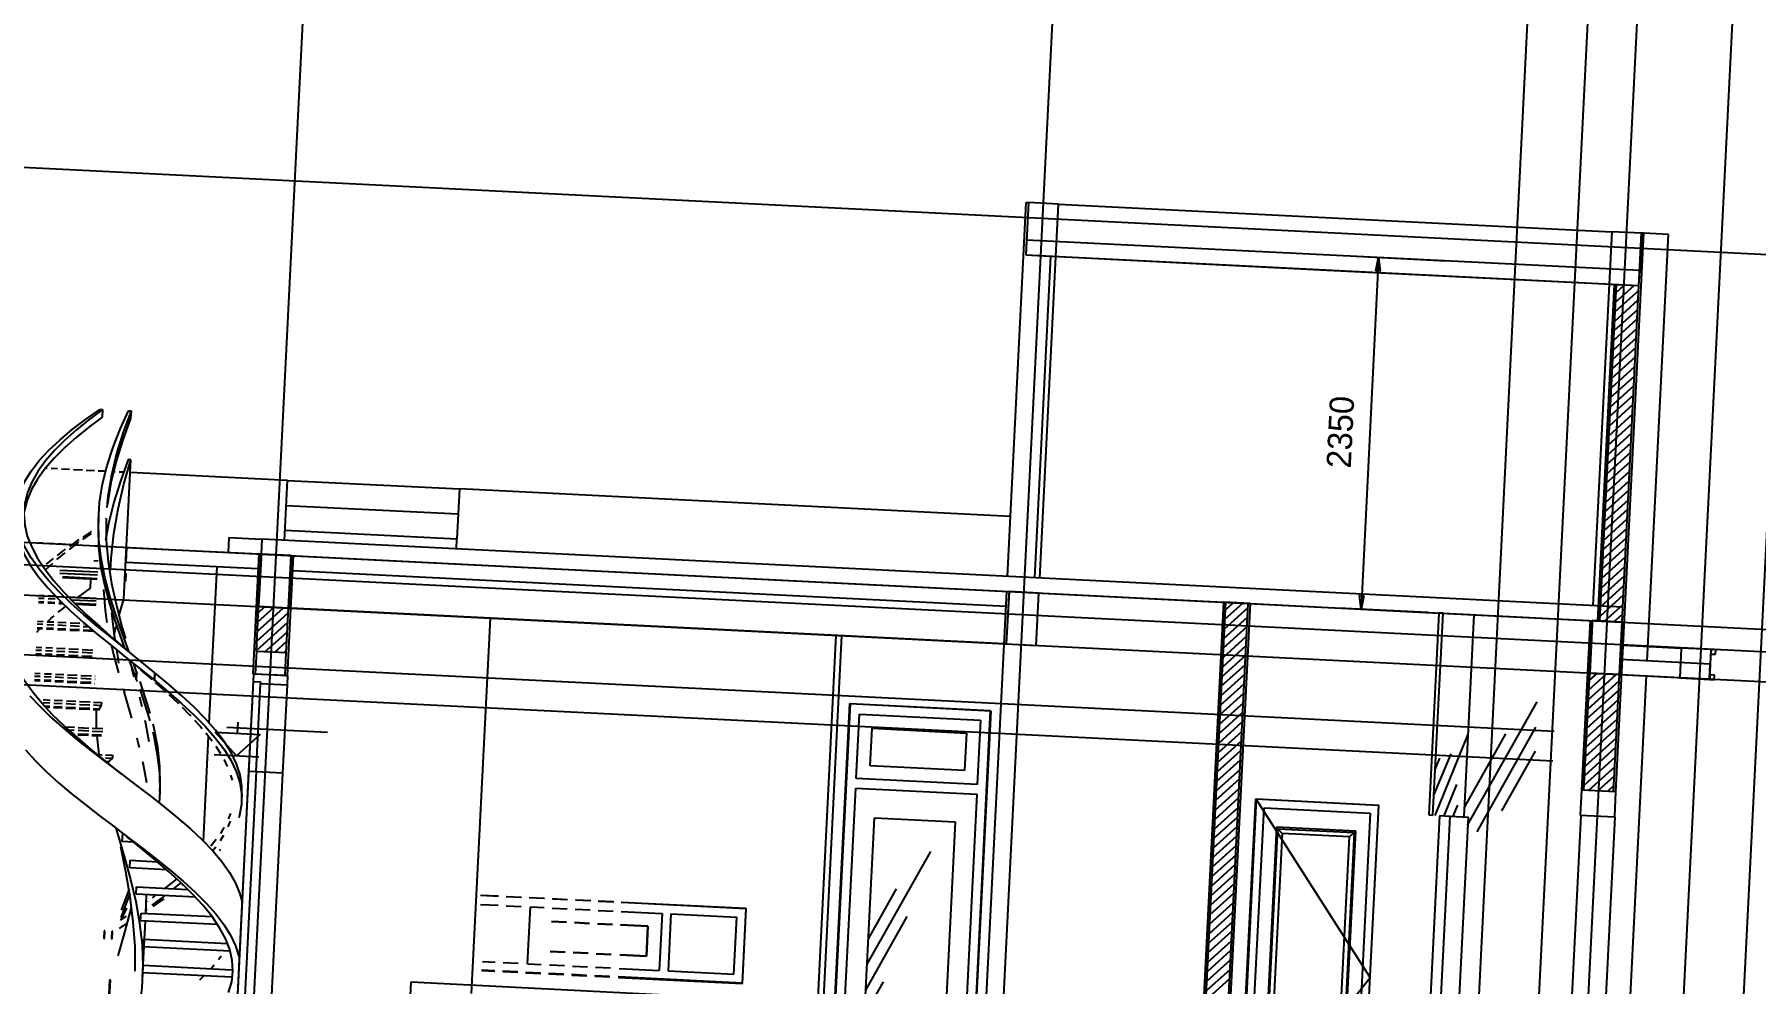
# Model space of a CAD drawing. Extents: x 549999 to 550212, y 1838161 to 1838467.
# Drawn here: x 550119.22 to 550130.71, y 1838238.7 to 1838245.04 of the extents above; entities that cross this region are included whole.
import ezdxf

# ---------------------------------------------------------------- set-up
doc = ezdxf.new("R2010")
doc.units = 0
for name, color, linetype in [('Level 1', 7, 'Continuous'), ('Level 10', 7, 'Continuous'), ('Level 11', 7, 'Continuous'), ('Level 14', 7, 'Continuous'), ('Level 15', 7, 'Continuous'), ('Level 18', 7, 'Continuous'), ('Level 20', 7, 'Continuous'), ('Level 24', 7, 'Continuous'), ('Level 27', 7, 'Continuous'), ('Level 28', 7, 'Continuous'), ('Level 4', 7, 'Continuous'), ('Level 5', 7, 'Continuous'), ('Level 6', 7, 'Continuous'), ('Level 7', 7, 'Continuous'), ('Level 8', 7, 'Continuous'), ('Level 9', 7, 'Continuous')]:
    doc.layers.add(name, color=color, linetype=linetype)

# ---------------------------------------------------------------- blocks, each defined once
blk = doc.blocks.new('FURN47')
at = {"layer": 'Level 1'}
for p, q in [((411.1, 80), (585.4, 80)), ((411.1, 0), (411.1, 80)), ((635.9, 80), (641.4, 80)), ((691.9, 80), (697.4, 80)), ((747.9, 80), (762.2, 80))]:
    blk.add_line(p, q, dxfattribs=at)
blk = doc.blocks.new('CUA_S4')
at = {"layer": 'Level 7'}
for p, q in [((295.6, 280), (295.6, 275)), ((297.1, 280), (295.6, 280)), ((318.6, 280), (317.1, 280)), ((318.6, 274), (318.6, 280)), ((295.6, 275), (295.6, 112.5)), ((295.6, 275), (295.6, 236.4)), ((295.6, 275), (300.6, 275)), ((295.6, 275), (295.6, 215)), ((300.6, 275), (300.6, 274)), ((300.6, 274), (318.6, 274)), ((300.6, 215), (300.6, 274)), ((318.6, 215), (318.6, 274)), ((295.6, 215), (295.6, 25)), ((300.6, 215), (295.6, 215)), ((300.6, 215), (300.6, 26)), ((318.6, 215), (300.6, 215)), ((318.6, 26), (318.6, 215)), ((295.6, 112.5), (295.6, 25)), ((295.6, 45.8), (295.6, 25)), ((300.6, 25), (295.6, 25)), ((295.6, 25), (295.6, 20)), ((318.6, 26), (300.6, 26)), ((300.6, 26), (300.6, 25)), ((318.6, 20), (318.6, 26)), ((295.6, 20), (318.6, 20))]:
    blk.add_line(p, q, dxfattribs=at)
blk = doc.blocks.new('CUA_W2')
at = {"layer": 'Level 5'}
for p, q in [((1091.4, 225), (1091.4, 0)), ((1098.6, 225), (1091.4, 225)), ((1098.6, 0), (1098.6, 225)), ((1110.7, 225), (1098.6, 225)), ((1110.7, 0), (1110.7, 225)), ((1091.4, 0), (1098.6, 0)), ((1098.6, 0), (1110.7, 0))]:
    blk.add_line(p, q, dxfattribs=at)
blk = doc.blocks.new('TOP_R8')
at = {"layer": 'Level 10'}
for p, q in [((203.4, 451.4), (205.2, 451.4)), ((205.2, 451.4), (205.2, 446.4)), ((187, 381.2), (187, 376.1)), ((214, 279.8), (215.9, 274.2)), ((217.6, 277.6), (215.4, 282.8)), ((217.6, 272.6), (217.6, 277.6)), ((218.2, 276.4), (217.6, 277.6)), ((217.6, 277.6), (217.6, 272.6)), ((217.3, 272.6), (217.6, 272.6)), ((217.6, 272.6), (217.3, 272.6)), ((217.6, 272.6), (218.2, 271.3)), ((237.2, 194.8), (237.2, 199.8)), ((219.9, 132.4), (215.2, 118.3)), ((218.8, 119.7), (215.1, 111.2)), ((221.3, 125.9), (221.2, 125.7)), ((209.8, 103.8), (209.8, 98.7)), ((210.2, 103.8), (209.8, 103.8)), ((210.2, 98.7), (210.2, 103.8)), ((209.8, 98.7), (210, 98.7)), ((210.1, 98.7), (210.2, 98.7))]:
    blk.add_line(p, q, dxfattribs=at)
for points in [[(212, 290.6), (206.9, 302.5), (201.8, 314.9), (197.2, 327.3), (193.2, 339.7), (190.1, 352.1), (188, 364.5), (187.1, 377), (187.3, 389.4), (188.6, 401.8), (191, 414.2), (194.4, 426.6), (198.6, 439), (203.4, 451.4)], [(205.2, 451.4), (200.7, 437), (197, 422.5), (194.2, 408), (192.5, 393.5), (192.2, 386.2)], [(205.2, 446.4), (200.7, 431.9), (197, 417.4), (194.2, 402.9), (192.5, 388.4)], [(187, 379.5), (187.1, 371.9), (188, 359.5), (190.1, 347), (193.2, 334.6), (197.2, 322.2), (201.8, 309.8), (206.9, 297.4), (208.8, 293)], [(192.1, 379), (192.9, 364.5), (194.9, 350.1), (198, 335.6), (202, 321.1), (206.6, 306.6), (209, 299.4)], [(212.1, 285.3), (212.3, 285), (217.6, 272.6)], [(228.1, 250.4), (227.3, 252.8), (222.7, 265.2), (220.3, 271.3)], [(220.3, 266.2), (222.7, 260.1), (227.3, 247.7), (228.1, 245.3)], [(220.3, 261.1), (221.2, 258.1), (222.2, 254.7)], [(224.8, 245.6), (225.3, 243.6), (228.1, 231.6)], [(237.2, 198.6), (237.1, 203.1), (236.2, 215.6), (234.2, 228), (231.2, 240.4), (230.4, 243.2)], [(230.4, 238.1), (231.2, 235.3), (234.2, 222.9), (236.2, 210.5), (237.1, 198.1), (237.1, 191)], [(220.6, 129.5), (220, 127.7), (215.2, 113.2)]]:
    blk.add_lwpolyline(points, dxfattribs=at)
blk = doc.blocks.new('TOP_R9')
at = {"layer": 'Level 10'}
for p, q in [((184.4, 451.4), (186.2, 451.4)), ((186.2, 451.4), (186.2, 446.4)), ((132.1, 381.2), (132.1, 376.1)), ((220.2, 279.1), (228.1, 273)), ((229.8, 272.6), (229.8, 277.6)), ((229.8, 277.6), (229.8, 272.6)), ((229.3, 272.6), (229.8, 272.6)), ((229.8, 272.6), (229.3, 272.6)), ((230.4, 271.2), (237.3, 265.6)), ((283.7, 211.9), (284.9, 208.6)), ((292.1, 194.8), (292.1, 199.8)), ((276.2, 168.4), (272.9, 163.8)), ((276.2, 163.3), (274.4, 160.8)), ((279.5, 161.9), (278.9, 161.1)), ((237.3, 129), (235.5, 127.5)), ((243.3, 127.2), (236.2, 121.8)), ((252.1, 134.4), (251.8, 134)), ((255.6, 137.3), (254.8, 136.6)), ((221.6, 116.5), (221.2, 116.2)), ((232.3, 125), (232, 124.7)), ((232.3, 119.9), (232, 119.6)), ((232.4, 118.9), (232, 118.6)), ((204.7, 103.8), (204.7, 98.7)), ((205.1, 103.8), (204.7, 103.8)), ((205.1, 98.7), (205.1, 103.8)), ((218.8, 109.3), (214.5, 106)), ((218.8, 114.3), (215.4, 111.7)), ((218.8, 108.9), (216, 107)), ((204.7, 98.7), (205, 98.7)), ((205, 98.7), (205.1, 98.7))]:
    blk.add_line(p, q, dxfattribs=at)
for points in [[(229.8, 277.6), (219.9, 284.9), (209.8, 292.1), (199.9, 299.4), (190.1, 306.6), (180.6, 313.8), (171.6, 321.1), (163.3, 328.3), (155.8, 335.6), (149.1, 342.8), (143.4, 350.1), (138.8, 357.3), (135.4, 364.5), (133.1, 371.8), (132.1, 379), (132.4, 386.3), (133.9, 393.5), (136.6, 400.7), (140.6, 408), (145.6, 415.2), (151.7, 422.5), (158.8, 429.7), (166.6, 437), (175.2, 444.2), (184.4, 451.4)], [(186.2, 451.4), (177.6, 444.2), (169.5, 437), (162.1, 429.7), (155.5, 422.5), (149.8, 415.2), (145.1, 408), (141.4, 400.7), (138.9, 393.5), (137.5, 386.3), (137.2, 379), (138.1, 371.8), (140.2, 364.5), (143.5, 357.3), (147.8, 350.1), (153.1, 342.8), (159.3, 335.6), (166.4, 328.3), (174.2, 321.1), (182.6, 313.8), (191.5, 306.6), (200.6, 299.4), (210, 292.1)], [(186.2, 446.4), (177.6, 439.1), (169.5, 431.9), (162.1, 424.6), (155.5, 417.4), (149.8, 410.1), (145.1, 402.9), (141.4, 395.7), (138.9, 388.4), (137.5, 381.2)], [(132.1, 377), (132.1, 373.9), (133.1, 366.7), (135.4, 359.5), (138.8, 352.2), (143.4, 345), (149.1, 337.7), (155.8, 330.5), (163.3, 323.2), (171.6, 316), (180.6, 308.8), (190.1, 301.5), (199.9, 294.3), (209.8, 287), (219.9, 279.8), (229.8, 272.6)], [(292, 198), (291.7, 205.2), (290.2, 212.5), (287.4, 219.7), (283.4, 226.9), (278.3, 234.2), (272.2, 241.4), (265.1, 248.7), (257.2, 255.9), (248.6, 263.1), (239.4, 270.4), (229.8, 277.6)], [(229.8, 272.6), (239.4, 265.3), (248.6, 258.1), (257.2, 250.8), (265.1, 243.6), (272.2, 236.3), (278.3, 229.1), (283.4, 221.9), (287.4, 214.6), (290.2, 207.4), (291.7, 200.1), (292, 192.9), (291.1, 185.6), (290.6, 183.6)], [(239.8, 263.5), (246.3, 258.1), (246.6, 257.8)], [(249.2, 255.5), (254.3, 250.8), (255.2, 250)], [(257.9, 247.4), (261.8, 243.6), (263.2, 242.1)], [(265.9, 239.2), (268.4, 236.3), (270.2, 234.2)], [(272.9, 230.8), (274.1, 229.1), (276.3, 226)], [(278.8, 222.1), (278.9, 221.9), (281.2, 217.6)], [(284.9, 186.2), (284, 183.5), (283.7, 182.5)], [(281.1, 176.8), (280.8, 176.2), (278.9, 172.7)], [(284.9, 181.2), (284, 178.4), (283.7, 177.4)], [(281.1, 171.7), (280.8, 171.2), (278.9, 167.7)], [(251.3, 141), (250.3, 140), (243.4, 134)], [(254.3, 138.6), (250.3, 135), (249.2, 134)], [(243.4, 129), (241.9, 127.7), (235.5, 122.5)]]:
    blk.add_lwpolyline(points, dxfattribs=at)
blk = doc.blocks.new('D820X3')
at = {"layer": 'Level 5'}
for p, q in [((1050.6, 115), (968.6, 230)), ((1050.6, 230), (968.6, 230)), ((968.6, 230), (968.6, 0)), ((1050.6, 0), (1050.6, 230)), ((974.1, 0), (974.1, 224.5)), ((974.1, 224.5), (1045.1, 224.5)), ((1045.1, 224.5), (1045.1, 0)), ((1036.1, 212), (983.1, 212)), ((983.1, 212), (983.1, 80)), ((984.1, 81), (984.1, 211)), ((984.1, 211), (1035.1, 211)), ((987.1, 208), (984.1, 211)), ((987.1, 208), (987.1, 84)), ((1032.1, 208), (987.1, 208)), ((1032.1, 208), (1035.1, 211)), ((1032.1, 84), (1032.1, 208)), ((1035.1, 211), (1035.1, 81)), ((1036.1, 80), (1036.1, 212)), ((968.6, 0), (1050.6, 115)), ((987.1, 84), (984.1, 81)), ((1035.1, 81), (984.1, 81)), ((987.1, 84), (1032.1, 84)), ((1035.1, 81), (1032.1, 84)), ((983.1, 80), (1036.1, 80)), ((1036.1, 70), (983.1, 70)), ((983.1, 70), (983.1, 14)), ((984.1, 15), (984.1, 69)), ((984.1, 69), (1035.1, 69)), ((987.1, 66), (984.1, 69)), ((1032.1, 66), (1035.1, 69)), ((1035.1, 69), (1035.1, 15)), ((1036.1, 14), (1036.1, 70)), ((987.1, 66), (987.1, 18)), ((1032.1, 66), (987.1, 66)), ((1032.1, 18), (1032.1, 66)), ((983.1, 14), (1036.1, 14)), ((987.1, 18), (984.1, 15)), ((1035.1, 15), (984.1, 15)), ((987.1, 18), (1032.1, 18)), ((1035.1, 15), (1032.1, 18)), ((968.6, 0), (974.1, 0)), ((1050.6, 0), (1045.1, 0))]:
    blk.add_line(p, q, dxfattribs=at)
blk = doc.blocks.new('FLOO31')
at = {"layer": 'Level 15'}
for p, q in [((1267.1, 345), (1247.1, 345)), ((1247.1, 345), (1247.1, 325)), ((1267.1, 325), (1267.1, 345)), ((1247.1, 325), (1267.1, 325))]:
    blk.add_line(p, q, dxfattribs=at)
at = {"layer": 'Level 8'}
for p, q in [((1208.6, 345), (1247.1, 345)), ((1267.1, 345), (1247.1, 345)), ((1247.1, 345), (1247.1, 325)), ((1267.1, 325), (1267.1, 345)), ((1247.1, 325), (1267.1, 325))]:
    blk.add_line(p, q, dxfattribs=at)
blk = doc.blocks.new('CUA_S5')
at = {"layer": 'Level 7'}
for p, q in [((1185.6, 230), (1185.6, 80)), ((1208.6, 80), (1208.6, 230)), ((1185.6, 80), (1208.6, 80))]:
    blk.add_line(p, q, dxfattribs=at)
blk = doc.blocks.new('FLOO32')
at = {"layer": 'Level 15'}
for p, q in [((1270.1, 345), (1267.1, 345)), ((1267.1, 345), (1267.1, 342)), ((1270.1, 342), (1270.1, 345)), ((1267.1, 342), (1270.1, 342)), ((1270.1, 328), (1267.1, 328)), ((1267.1, 328), (1267.1, 325)), ((1267.1, 325), (1270.1, 325)), ((1270.1, 325), (1270.1, 328))]:
    blk.add_line(p, q, dxfattribs=at)
at = {"layer": 'Level 8'}
for p, q in [((1270.1, 345), (1267.1, 345)), ((1267.1, 345), (1267.1, 342)), ((1270.1, 342), (1270.1, 345)), ((1267.1, 342), (1270.1, 342)), ((1270.1, 328), (1267.1, 328)), ((1267.1, 328), (1267.1, 325)), ((1267.1, 325), (1270.1, 325)), ((1270.1, 325), (1270.1, 328))]:
    blk.add_line(p, q, dxfattribs=at)
blk = doc.blocks.new('CUA_16')
at = {"layer": 'Level 5'}
for p, q in [((788.6, 280), (694.6, 280)), ((694.6, 280), (694.6, 0)), ((788.6, 280), (788.6, 0)), ((701.1, 230.5), (701.1, 273.5)), ((701.1, 273.5), (782.1, 273.5)), ((710.1, 239.5), (710.1, 264.5)), ((710.1, 264.5), (773.1, 264.5)), ((773.1, 264.5), (773.1, 239.5)), ((782.1, 273.5), (782.1, 230.5)), ((782.1, 230.5), (701.1, 230.5)), ((773.1, 239.5), (710.1, 239.5)), ((701.1, 224), (782.1, 224)), ((701.1, 0), (701.1, 224)), ((782.1, 224), (782.1, 0)), ((714.6, 20), (714.6, 205)), ((714.6, 205), (768.6, 205)), ((768.6, 205), (768.6, 20)), ((714.6, 107), (753.3, 184.3)), ((714.6, 124.1), (731.6, 158.2)), ((714.6, 89.8), (739.8, 140.1)), ((714.6, 72.7), (726.2, 95.9)), ((768.6, 20), (714.6, 20))]:
    blk.add_line(p, q, dxfattribs=at)
blk = doc.blocks.new('CUA_L2')
at = {"layer": 'Level 7'}
for p, q in [((466.5, 140), (454.8, 140)), ((481.9, 140), (471.9, 140)), ((497.3, 140), (487.3, 140)), ((512.7, 140), (502.7, 140)), ((528.1, 140), (518.1, 140)), ((543.5, 140), (533.5, 140)), ((632.1, 140), (548.9, 140)), ((632.1, 90), (632.1, 140)), ((454.8, 134), (466.5, 134)), ((471.9, 134), (481.9, 134)), ((488.1, 134), (497.3, 134)), ((488.1, 96), (488.1, 134)), ((502.7, 134), (512.7, 134)), ((518.1, 134), (528.1, 134)), ((533.5, 134), (543.5, 134)), ((548.9, 134), (576.1, 134)), ((576.1, 134), (576.1, 96)), ((582.1, 134), (582.1, 96)), ((582.1, 134), (626.1, 134)), ((626.1, 96), (626.1, 134)), ((512.7, 125), (502.7, 125)), ((502.7, 125), (512.7, 125)), ((528.1, 125), (518.1, 125)), ((518.1, 125), (528.1, 125)), ((543.5, 125), (533.5, 125)), ((533.5, 125), (543.5, 125)), ((567.1, 125), (548.9, 125)), ((548.9, 125), (567.1, 125)), ((567.1, 105), (567.1, 125)), ((567.1, 125), (567.1, 105)), ((502.7, 105), (512.7, 105)), ((512.7, 105), (502.7, 105)), ((518.1, 105), (528.1, 105)), ((528.1, 105), (518.1, 105)), ((533.5, 105), (543.5, 105)), ((543.5, 105), (533.5, 105)), ((549.3, 105), (567.1, 105)), ((567.1, 105), (549.3, 105)), ((457.9, 96), (466.5, 96)), ((471.9, 96), (481.9, 96)), ((488.1, 96), (497.3, 96)), ((502.7, 96), (512.7, 96)), ((518.1, 96), (528.1, 96)), ((533.5, 96), (543.5, 96)), ((549.3, 96), (576.1, 96)), ((582.1, 96), (626.1, 96)), ((457.9, 90), (466.5, 90)), ((471.9, 90), (481.9, 90)), ((487.3, 90), (497.3, 90)), ((502.7, 90), (512.7, 90)), ((518.1, 90), (528.1, 90)), ((533.5, 90), (543.5, 90)), ((549.3, 90), (632.1, 90))]:
    blk.add_line(p, q, dxfattribs=at)
blk = doc.blocks.new('SPOT_3')
at = {"layer": 'Level 24'}
for p, q in [((-88.2, 0), (-103.2, 15)), ((-103.2, 15), (-73.2, 15)), ((-88.2, 0), (-103.2, 15)), ((-103.2, 15), (-73.2, 15)), ((-95.7, 18.8), (-28.2, 18.8)), ((-88.2, 15), (-88.2, 22.5)), ((-73.2, 15), (-88.2, 0)), ((-73.2, 15), (-88.2, 0)), ((-103.2, 0), (-73.2, 0))]:
    blk.add_line(p, q, dxfattribs=at)

msp = doc.modelspace()

# ---------------------------------------------------------------- linework, layer by layer
at = {"layer": 'Level 11'}
for p, q in [((550120.702, 1838240.92), (550120.694, 1838240.771)), ((550120.901, 1838240.91), (550120.702, 1838240.92)), ((550120.894, 1838240.761), (550120.901, 1838240.91)), ((550120.694, 1838240.771), (550120.866, 1838240.762)), ((550120.866, 1838240.762), (550120.894, 1838240.761)), ((550129.552, 1838239.994), (550129.543, 1838239.828)), ((550129.781, 1838239.983), (550129.552, 1838239.994)), ((550129.773, 1838239.817), (550129.781, 1838239.983)), ((550129.543, 1838239.828), (550129.773, 1838239.817))]:
    msp.add_line(p, q, dxfattribs=at)
at = {"layer": 'Level 14'}
for p, q in [((550129.779, 1838243.253), (550129.903, 1838243.364)), ((550129.783, 1838243.316), (550129.839, 1838243.368)), ((550129.773, 1838243.126), (550129.93, 1838243.268)), ((550129.776, 1838243.189), (550129.934, 1838243.331)), ((550129.767, 1838242.998), (550129.924, 1838243.141)), ((550129.77, 1838243.062), (550129.927, 1838243.204)), ((550129.76, 1838242.871), (550129.918, 1838243.014)), ((550129.764, 1838242.935), (550129.921, 1838243.077)), ((550129.757, 1838242.808), (550129.915, 1838242.95)), ((550129.751, 1838242.681), (550129.908, 1838242.823)), ((550129.754, 1838242.744), (550129.911, 1838242.887)), ((550129.745, 1838242.554), (550129.902, 1838242.696)), ((550129.748, 1838242.617), (550129.905, 1838242.759)), ((550129.738, 1838242.426), (550129.895, 1838242.569)), ((550129.741, 1838242.49), (550129.899, 1838242.632)), ((550129.732, 1838242.299), (550129.889, 1838242.442)), ((550129.735, 1838242.363), (550129.892, 1838242.505)), ((550129.729, 1838242.236), (550129.886, 1838242.378)), ((550129.722, 1838242.109), (550129.88, 1838242.251)), ((550129.725, 1838242.172), (550129.883, 1838242.314)), ((550129.716, 1838241.981), (550129.873, 1838242.124)), ((550129.719, 1838242.045), (550129.876, 1838242.187)), ((550129.71, 1838241.854), (550129.867, 1838241.997)), ((550129.713, 1838241.918), (550129.87, 1838242.06)), ((550129.703, 1838241.727), (550129.861, 1838241.87)), ((550129.706, 1838241.791), (550129.864, 1838241.933)), ((550129.7, 1838241.664), (550129.857, 1838241.806)), ((550129.694, 1838241.537), (550129.851, 1838241.679)), ((550129.697, 1838241.6), (550129.854, 1838241.742)), ((550129.687, 1838241.409), (550129.845, 1838241.552)), ((550129.691, 1838241.473), (550129.848, 1838241.615)), ((550129.681, 1838241.282), (550129.838, 1838241.425)), ((550129.684, 1838241.346), (550129.841, 1838241.488)), ((550129.675, 1838241.155), (550129.832, 1838241.298)), ((550129.678, 1838241.219), (550129.835, 1838241.361)), ((550120.705, 1838240.99), (550120.915, 1838241.179)), ((550120.708, 1838241.053), (550120.884, 1838241.212)), ((550120.712, 1838241.117), (550120.82, 1838241.215)), ((550120.715, 1838241.18), (550120.757, 1838241.218)), ((550127.167, 1838241.071), (550127.325, 1838241.214)), ((550127.17, 1838241.135), (550127.289, 1838241.242)), ((550127.174, 1838241.198), (550127.226, 1838241.246)), ((550129.705, 1838241.122), (550129.829, 1838241.234)), ((550120.702, 1838240.926), (550120.912, 1838241.116)), ((550127.161, 1838240.944), (550127.318, 1838241.087)), ((550127.164, 1838241.008), (550127.321, 1838241.15)), ((550129.768, 1838241.118), (550129.826, 1838241.17)), ((550120.759, 1838240.917), (550120.909, 1838241.052)), ((550120.823, 1838240.914), (550120.905, 1838240.989)), ((550127.155, 1838240.817), (550127.312, 1838240.959)), ((550127.158, 1838240.881), (550127.315, 1838241.023)), ((550120.886, 1838240.911), (550120.902, 1838240.925)), ((550127.148, 1838240.69), (550127.306, 1838240.832)), ((550127.151, 1838240.754), (550127.309, 1838240.896)), ((550127.145, 1838240.626), (550127.302, 1838240.769)), ((550129.594, 1838240.536), (550129.803, 1838240.725)), ((550129.597, 1838240.599), (550129.782, 1838240.767)), ((550129.6, 1838240.663), (550129.719, 1838240.77)), ((550129.603, 1838240.726), (550129.655, 1838240.774)), ((550127.139, 1838240.499), (550127.296, 1838240.642)), ((550127.142, 1838240.563), (550127.299, 1838240.705)), ((550129.587, 1838240.409), (550129.797, 1838240.598)), ((550129.59, 1838240.472), (550129.8, 1838240.662)), ((550127.132, 1838240.372), (550127.29, 1838240.514)), ((550127.136, 1838240.436), (550127.293, 1838240.578)), ((550128.79, 1838239.76), (550129.255, 1838240.585)), ((550129.584, 1838240.345), (550129.794, 1838240.535)), ((550127.126, 1838240.245), (550127.283, 1838240.387)), ((550127.129, 1838240.309), (550127.286, 1838240.451)), ((550128.573, 1838239.826), (550128.795, 1838240.368)), ((550128.771, 1838239.883), (550129.046, 1838240.37)), ((550128.854, 1838239.717), (550129.247, 1838240.414)), ((550129.578, 1838240.218), (550129.787, 1838240.408)), ((550129.581, 1838240.281), (550129.791, 1838240.471)), ((550127.12, 1838240.118), (550127.277, 1838240.26)), ((550127.123, 1838240.181), (550127.28, 1838240.324)), ((550129.02, 1838239.856), (550129.245, 1838240.254)), ((550129.571, 1838240.091), (550129.781, 1838240.281)), ((550129.575, 1838240.154), (550129.784, 1838240.344)), ((550127.116, 1838240.054), (550127.274, 1838240.197)), ((550128.566, 1838239.961), (550128.68, 1838240.237)), ((550128.575, 1838240.132), (550128.606, 1838240.208)), ((550129.568, 1838240.027), (550129.778, 1838240.217)), ((550129.597, 1838239.992), (550129.775, 1838240.153)), ((550127.11, 1838239.927), (550127.267, 1838240.07)), ((550127.113, 1838239.991), (550127.271, 1838240.133)), ((550128.633, 1838239.823), (550128.719, 1838240.031)), ((550129.66, 1838239.989), (550129.772, 1838240.09)), ((550129.724, 1838239.986), (550129.768, 1838240.026)), ((550127.104, 1838239.8), (550127.261, 1838239.942)), ((550127.107, 1838239.864), (550127.264, 1838240.006)), ((550127.097, 1838239.673), (550127.255, 1838239.815)), ((550127.101, 1838239.737), (550127.258, 1838239.879)), ((550128.694, 1838239.82), (550128.725, 1838239.895)), ((550127.091, 1838239.546), (550127.248, 1838239.688)), ((550127.094, 1838239.609), (550127.252, 1838239.752)), ((550127.088, 1838239.482), (550127.245, 1838239.625)), ((550127.082, 1838239.355), (550127.239, 1838239.498)), ((550127.085, 1838239.419), (550127.242, 1838239.561)), ((550127.075, 1838239.228), (550127.232, 1838239.37)), ((550127.078, 1838239.292), (550127.236, 1838239.434)), ((550127.069, 1838239.101), (550127.226, 1838239.243)), ((550127.072, 1838239.164), (550127.229, 1838239.307)), ((550127.062, 1838238.974), (550127.22, 1838239.116)), ((550127.066, 1838239.037), (550127.223, 1838239.18)), ((550127.056, 1838238.847), (550127.213, 1838238.989)), ((550127.059, 1838238.91), (550127.217, 1838239.053)), ((550127.053, 1838238.783), (550127.21, 1838238.925)), ((550127.047, 1838238.656), (550127.204, 1838238.798)), ((550127.05, 1838238.72), (550127.207, 1838238.862)), ((550127.043, 1838238.592), (550127.201, 1838238.735))]:
    msp.add_line(p, q, dxfattribs=at)
at = {"layer": 'Level 15'}
for p, q in [((550125.845, 1838243.667), (550125.84, 1838243.568)), ((550129.94, 1838243.463), (550125.845, 1838243.667)), ((550125.84, 1838243.568), (550127.809, 1838243.469)), ((550127.809, 1838243.469), (550129.935, 1838243.363)), ((550129.935, 1838243.363), (550129.94, 1838243.463)), ((550120.739, 1838241.67), (550120.734, 1838241.57)), ((550129.828, 1838241.216), (550120.739, 1838241.67)), ((550120.734, 1838241.57), (550129.733, 1838241.12)), ((550129.823, 1838241.116), (550129.828, 1838241.216)), ((550129.733, 1838241.12), (550129.823, 1838241.116)), ((550129.81, 1838240.866), (550129.805, 1838240.766)), ((550130.41, 1838240.836), (550129.81, 1838240.866)), ((550130.405, 1838240.736), (550130.41, 1838240.836)), ((550129.805, 1838240.766), (550130.395, 1838240.737)), ((550130.395, 1838240.737), (550130.405, 1838240.736))]:
    msp.add_line(p, q, dxfattribs=at)
at = {"layer": 'Level 18'}
for p, q in [((550120.499, 1838234.859), (550121.146, 1838247.796)), ((550125.493, 1838234.609), (550126.139, 1838247.546)), ((550129.388, 1838234.414), (550130.034, 1838247.351)), ((550108.624, 1838244.679), (550137.471, 1838243.236)), ((550108.499, 1838242.182), (550137.346, 1838240.74))]:
    msp.add_line(p, q, dxfattribs=at)
at = {"layer": 'Level 20'}
for p, q in [((550126.902, 1838199.321), (550132.997, 1838321.239)), ((550127.302, 1838199.301), (550133.397, 1838321.219)), ((550126.347, 1838160.857), (550132.442, 1838282.775)), ((550126.746, 1838160.837), (550132.841, 1838282.755)), ((550070.607, 1838243.926), (550131.641, 1838240.875)), ((550070.597, 1838243.726), (550131.631, 1838240.675)), ((550128.646, 1838243.527), (550128.046, 1838243.557)), ((550128.196, 1838243.55), (550128.079, 1838241.203)), ((550129.369, 1838240.386), (550068.335, 1838243.438)), ((550129.359, 1838240.187), (550068.325, 1838243.238)), ((550128.528, 1838241.18), (550127.929, 1838241.21))]:
    msp.add_line(p, q, dxfattribs=at)
for points in [[(550128.177, 1838243.461), (550128.196, 1838243.55), (550128.207, 1838243.46)], [(550128.098, 1838241.291), (550128.079, 1838241.203), (550128.068, 1838241.293)]]:
    msp.add_lwpolyline(points, close=True, dxfattribs=at)
at = {"layer": 'Level 27'}
for p, q in [((550125.858, 1838243.917), (550125.84, 1838243.568)), ((550125.858, 1838243.917), (550125.84, 1838243.568)), ((550126.058, 1838243.907), (550125.858, 1838243.917)), ((550126.058, 1838243.907), (550125.858, 1838243.917)), ((550126.04, 1838243.558), (550126.058, 1838243.907)), ((550126.04, 1838243.558), (550126.058, 1838243.907)), ((550126.058, 1838243.907), (550129.753, 1838243.722)), ((550129.753, 1838243.722), (550129.735, 1838243.373)), ((550129.753, 1838243.722), (550129.735, 1838243.373)), ((550129.953, 1838243.712), (550129.753, 1838243.722)), ((550129.953, 1838243.712), (550129.753, 1838243.722)), ((550129.935, 1838243.363), (550129.953, 1838243.712)), ((550129.935, 1838243.363), (550129.953, 1838243.712)), ((550125.84, 1838243.568), (550126.04, 1838243.558)), ((550125.84, 1838243.568), (550126.04, 1838243.558)), ((550129.735, 1838243.373), (550129.77, 1838243.371)), ((550129.735, 1838243.373), (550129.77, 1838243.371)), ((550129.77, 1838243.371), (550129.935, 1838243.363)), ((550129.77, 1838243.371), (550129.785, 1838243.37)), ((550129.785, 1838243.37), (550129.935, 1838243.363)), ((550120.734, 1838241.57), (550120.717, 1838241.22)), ((550120.733, 1838241.545), (550120.717, 1838241.22)), ((550120.734, 1838241.57), (550120.733, 1838241.545)), ((550120.934, 1838241.56), (550120.734, 1838241.57)), ((550120.934, 1838241.56), (550120.734, 1838241.57)), ((550120.916, 1838241.21), (550120.934, 1838241.56)), ((550120.916, 1838241.21), (550120.934, 1838241.56)), ((550125.728, 1838241.32), (550125.71, 1838240.971)), ((550125.727, 1838241.296), (550125.71, 1838240.971)), ((550125.728, 1838241.32), (550125.727, 1838241.296)), ((550125.928, 1838241.31), (550125.728, 1838241.32)), ((550125.928, 1838241.31), (550125.728, 1838241.32)), ((550125.91, 1838240.961), (550125.928, 1838241.31)), ((550125.91, 1838240.961), (550125.928, 1838241.31)), ((550120.717, 1838241.22), (550120.916, 1838241.21)), ((550120.717, 1838241.22), (550120.916, 1838241.21)), ((550125.695, 1838240.972), (550120.931, 1838241.21)), ((550129.623, 1838241.126), (550129.606, 1838240.776)), ((550129.622, 1838241.101), (550129.606, 1838240.776)), ((550129.623, 1838241.126), (550129.622, 1838241.101)), ((550129.823, 1838241.116), (550129.623, 1838241.126)), ((550129.823, 1838241.116), (550129.623, 1838241.126)), ((550129.805, 1838240.766), (550129.823, 1838241.116)), ((550129.805, 1838240.766), (550129.823, 1838241.116)), ((550125.71, 1838240.971), (550125.91, 1838240.961)), ((550125.71, 1838240.971), (550125.91, 1838240.961)), ((550129.606, 1838240.776), (550129.805, 1838240.766)), ((550129.606, 1838240.776), (550129.805, 1838240.766))]:
    msp.add_line(p, q, dxfattribs=at)
at = {"layer": 'Level 28'}
for p, q in [((550120.702, 1838240.92), (550120.694, 1838240.771)), ((550120.901, 1838240.91), (550120.702, 1838240.92)), ((550120.894, 1838240.761), (550120.901, 1838240.91)), ((550120.694, 1838240.771), (550120.894, 1838240.761)), ((550129.552, 1838239.994), (550129.543, 1838239.828)), ((550129.781, 1838239.983), (550129.552, 1838239.994)), ((550129.773, 1838239.817), (550129.781, 1838239.983)), ((550129.543, 1838239.828), (550129.773, 1838239.817))]:
    msp.add_line(p, q, dxfattribs=at)
at = {"layer": 'Level 4'}
for p, q in [((550125.718, 1838241.421), (550125.843, 1838243.918)), ((550125.843, 1838243.918), (550125.858, 1838243.917)), ((550129.781, 1838239.983), (550129.968, 1838243.712)), ((550129.953, 1838243.712), (550129.94, 1838243.463)), ((550129.968, 1838243.712), (550129.953, 1838243.712)), ((550130.132, 1838243.703), (550129.968, 1838243.712)), ((550129.99, 1838240.857), (550130.132, 1838243.703)), ((550126.005, 1838243.559), (550125.898, 1838241.412)), ((550129.77, 1838243.371), (550129.658, 1838241.124)), ((550129.673, 1838241.123), (550129.785, 1838243.37)), ((550129.828, 1838241.216), (550129.935, 1838243.363)), ((550119.304, 1838242.142), (550119.287, 1838242.143)), ((550119.374, 1838242.139), (550119.331, 1838242.141)), ((550119.454, 1838242.135), (550119.401, 1838242.137)), ((550119.541, 1838242.13), (550119.48, 1838242.133)), ((550119.621, 1838242.126), (550119.566, 1838242.129)), ((550119.691, 1838242.123), (550119.646, 1838242.125)), ((550119.759, 1838242.119), (550119.745, 1838242.12)), ((550119.811, 1838242.117), (550119.785, 1838242.118)), ((550120.909, 1838242.062), (550119.858, 1838242.114)), ((550120.889, 1838241.662), (550120.909, 1838242.062)), ((550122.058, 1838242.005), (550122.041, 1838241.672)), ((550125.738, 1838241.821), (550122.058, 1838242.005)), ((550119.279, 1838241.643), (550119.246, 1838241.644)), ((550119.349, 1838241.639), (550119.306, 1838241.641)), ((550119.429, 1838241.635), (550119.376, 1838241.638)), ((550119.47, 1838241.633), (550119.455, 1838241.634)), ((550120.719, 1838241.571), (550120.679, 1838240.772)), ((550120.717, 1838241.22), (550120.734, 1838241.57)), ((550120.734, 1838241.57), (550120.719, 1838241.571)), ((550120.909, 1838240.76), (550120.949, 1838241.559)), ((550120.934, 1838241.56), (550120.916, 1838241.21)), ((550120.387, 1838240.442), (550120.44, 1838241.485)), ((550125.533, 1838237.726), (550125.713, 1838241.321)), ((550120.702, 1838240.92), (550120.717, 1838241.22)), ((550120.916, 1838241.21), (550120.717, 1838241.22)), ((550120.901, 1838240.91), (550120.916, 1838241.21)), ((550127.161, 1838241.249), (550126.981, 1838237.653)), ((550126.996, 1838237.652), (550127.176, 1838241.248)), ((550127.146, 1838237.645), (550127.326, 1838241.24)), ((550127.341, 1838241.24), (550127.161, 1838241.249)), ((550127.161, 1838237.644), (550127.341, 1838241.24)), ((550128.599, 1838241.177), (550128.531, 1838239.829)), ((550128.559, 1838239.827), (550128.627, 1838241.175)), ((550128.627, 1838241.175), (550128.599, 1838241.177)), ((550122.139, 1838238.636), (550122.265, 1838241.143)), ((550128.768, 1838239.817), (550128.835, 1838241.165)), ((550129.608, 1838241.126), (550129.552, 1838239.994)), ((550129.606, 1838240.776), (550129.623, 1838241.126)), ((550129.823, 1838241.116), (550129.805, 1838240.766)), ((550129.823, 1838241.116), (550129.838, 1838241.115)), ((550124.572, 1838241.028), (550124.447, 1838238.521)), ((550120.679, 1838240.772), (550120.694, 1838240.771)), ((550120.894, 1838240.761), (550120.909, 1838240.76)), ((550129.566, 1838239.994), (550129.606, 1838240.776)), ((550129.805, 1838240.766), (550129.606, 1838240.776)), ((550129.766, 1838239.984), (550129.805, 1838240.766)), ((550129.823, 1838237.511), (550129.985, 1838240.757)), ((550124.524, 1838237.776), (550124.664, 1838240.573)), ((550124.664, 1838240.573), (550125.603, 1838240.526)), ((550125.603, 1838240.526), (550125.463, 1838237.729)), ((550120.348, 1838239.654), (550120.383, 1838240.353)), ((550127.261, 1838237.639), (550127.376, 1838239.936)), ((550127.376, 1838239.936), (550128.195, 1838239.895)), ((550128.195, 1838239.895), (550128.08, 1838237.598)), ((550128.531, 1838239.829), (550128.559, 1838239.827)), ((550122.199, 1838239.294), (550122.316, 1838239.288)), ((550122.37, 1838239.285), (550122.47, 1838239.281)), ((550122.524, 1838239.278), (550122.624, 1838239.273)), ((550122.678, 1838239.27), (550122.778, 1838239.265)), ((550122.832, 1838239.262), (550122.931, 1838239.257)), ((550122.985, 1838239.255), (550123.085, 1838239.25)), ((550123.139, 1838239.247), (550123.97, 1838239.206)), ((550123.97, 1838239.206), (550123.945, 1838238.706)), ((550122.291, 1838238.789), (550122.206, 1838238.793)), ((550122.445, 1838238.781), (550122.345, 1838238.786)), ((550122.599, 1838238.773), (550122.499, 1838238.778)), ((550122.753, 1838238.766), (550122.653, 1838238.771)), ((550122.906, 1838238.758), (550122.807, 1838238.763)), ((550123.06, 1838238.75), (550122.96, 1838238.755)), ((550123.945, 1838238.706), (550123.119, 1838238.747))]:
    msp.add_line(p, q, dxfattribs=at)
at = {"layer": 'Level 6'}
for p, q in [((550125.933, 1838241.41), (550126.04, 1838243.558)), ((550129.735, 1838243.373), (550129.628, 1838241.226)), ((550124.487, 1838238.519), (550124.612, 1838241.026))]:
    msp.add_line(p, q, dxfattribs=at)
at = {"layer": 'Level 8'}
for p, q in [((550125.845, 1838243.667), (550125.84, 1838243.568)), ((550129.94, 1838243.463), (550125.845, 1838243.667)), ((550125.84, 1838243.568), (550129.935, 1838243.363)), ((550129.935, 1838243.363), (550129.94, 1838243.463)), ((550120.909, 1838242.062), (550122.058, 1838242.005)), ((550120.519, 1838241.681), (550120.514, 1838241.581)), ((550120.519, 1838241.681), (550120.739, 1838241.67)), ((550120.739, 1838241.67), (550120.734, 1838241.57)), ((550129.828, 1838241.216), (550120.739, 1838241.67)), ((550119.645, 1838241.524), (550119.616, 1838241.526)), ((550119.621, 1838241.626), (550119.644, 1838241.625)), ((550119.834, 1838241.615), (550119.829, 1838241.515)), ((550119.834, 1838241.615), (550120.719, 1838241.571)), ((550120.734, 1838241.57), (550127.161, 1838241.249)), ((550120.714, 1838241.471), (550119.829, 1838241.515)), ((550125.708, 1838241.221), (550120.944, 1838241.459)), ((550127.341, 1838241.24), (550128.599, 1838241.177)), ((550128.627, 1838241.175), (550129.823, 1838241.116)), ((550129.823, 1838241.116), (550129.828, 1838241.216)), ((550129.81, 1838240.866), (550129.805, 1838240.766)), ((550130.41, 1838240.836), (550129.81, 1838240.866)), ((550130.405, 1838240.736), (550130.41, 1838240.836)), ((550129.805, 1838240.766), (550130.405, 1838240.736))]:
    msp.add_line(p, q, dxfattribs=at)
at = {"layer": 'Level 9'}
for p, q in [((550119.816, 1838241.27), (550119.863, 1838242.2)), ((550119.863, 1838242.2), (550119.845, 1838242.201)), ((550120.901, 1838241.895), (550122.049, 1838241.838)), ((550119.453, 1838241.601), (550119.517, 1838241.649)), ((550119.596, 1838241.718), (550119.543, 1838241.684)), ((550119.543, 1838241.668), (550119.6, 1838241.708)), ((550119.601, 1838241.718), (550119.596, 1838241.718)), ((550120.892, 1838241.729), (550122.041, 1838241.672)), ((550122.038, 1838241.605), (550122.041, 1838241.672)), ((550119.37, 1838241.534), (550119.426, 1838241.579)), ((550119.296, 1838241.468), (550119.343, 1838241.51)), ((550119.389, 1838241.444), (550119.641, 1838241.432)), ((550119.39, 1838241.463), (550119.642, 1838241.451)), ((550119.639, 1838241.406), (550119.408, 1838241.418)), ((550119.639, 1838241.4), (550119.408, 1838241.411)), ((550119.825, 1838241.441), (550119.832, 1838241.441)), ((550119.829, 1838241.39), (550119.832, 1838241.441)), ((550119.248, 1838241.296), (550119.285, 1838241.294)), ((550119.312, 1838241.293), (550119.359, 1838241.291)), ((550119.511, 1838241.283), (550119.594, 1838241.342)), ((550119.594, 1838241.342), (550119.597, 1838241.402)), ((550119.829, 1838241.39), (550119.822, 1838241.391)), ((550119.283, 1838241.25), (550119.246, 1838241.252)), ((550119.283, 1838241.244), (550119.246, 1838241.246)), ((550119.247, 1838241.277), (550119.284, 1838241.275)), ((550119.357, 1838241.246), (550119.31, 1838241.249)), ((550119.356, 1838241.24), (550119.31, 1838241.242)), ((550119.311, 1838241.274), (550119.358, 1838241.272)), ((550119.407, 1838241.244), (550119.383, 1838241.245)), ((550119.414, 1838241.237), (550119.383, 1838241.239)), ((550119.445, 1838241.286), (550119.633, 1838241.277)), ((550119.464, 1838241.266), (550119.632, 1838241.258)), ((550119.631, 1838241.233), (550119.491, 1838241.24)), ((550119.63, 1838241.226), (550119.498, 1838241.233)), ((550119.783, 1838241.155), (550119.816, 1838241.27)), ((550119.235, 1838241.05), (550119.255, 1838241.071)), ((550119.274, 1838241.076), (550119.237, 1838241.078)), ((550119.274, 1838241.07), (550119.237, 1838241.072)), ((550119.239, 1838241.104), (550119.276, 1838241.102)), ((550119.24, 1838241.123), (550119.277, 1838241.121)), ((550119.348, 1838241.073), (550119.301, 1838241.075)), ((550119.348, 1838241.066), (550119.301, 1838241.069)), ((550119.303, 1838241.1), (550119.349, 1838241.098)), ((550119.304, 1838241.119), (550119.35, 1838241.117)), ((550119.43, 1838241.062), (550119.374, 1838241.065)), ((550119.43, 1838241.069), (550119.375, 1838241.071)), ((550119.376, 1838241.097), (550119.431, 1838241.094)), ((550119.377, 1838241.116), (550119.432, 1838241.113)), ((550119.52, 1838241.064), (550119.456, 1838241.067)), ((550119.519, 1838241.058), (550119.456, 1838241.061)), ((550119.458, 1838241.093), (550119.521, 1838241.09)), ((550119.459, 1838241.112), (550119.522, 1838241.109)), ((550119.612, 1838241.06), (550119.545, 1838241.063)), ((550119.546, 1838241.088), (550119.58, 1838241.087)), ((550119.547, 1838241.107), (550119.556, 1838241.107)), ((550119.752, 1838241.034), (550119.766, 1838241.09)), ((550119.231, 1838240.949), (550119.268, 1838240.947)), ((550119.295, 1838240.946), (550119.341, 1838240.944)), ((550119.615, 1838241.053), (550119.545, 1838241.057)), ((550119.265, 1838240.896), (550119.228, 1838240.898)), ((550119.266, 1838240.903), (550119.229, 1838240.905)), ((550119.23, 1838240.93), (550119.267, 1838240.928)), ((550119.339, 1838240.893), (550119.292, 1838240.895)), ((550119.339, 1838240.899), (550119.293, 1838240.901)), ((550119.294, 1838240.927), (550119.341, 1838240.925)), ((550119.421, 1838240.895), (550119.366, 1838240.898)), ((550119.421, 1838240.889), (550119.366, 1838240.891)), ((550119.367, 1838240.923), (550119.423, 1838240.92)), ((550119.368, 1838240.942), (550119.424, 1838240.939)), ((550119.511, 1838240.884), (550119.447, 1838240.887)), ((550119.511, 1838240.891), (550119.448, 1838240.894)), ((550119.449, 1838240.919), (550119.512, 1838240.916)), ((550119.45, 1838240.938), (550119.513, 1838240.935)), ((550119.606, 1838240.886), (550119.536, 1838240.889)), ((550119.606, 1838240.879), (550119.536, 1838240.883)), ((550119.538, 1838240.915), (550119.608, 1838240.911)), ((550119.539, 1838240.934), (550119.609, 1838240.93)), ((550119.257, 1838240.729), (550119.22, 1838240.731)), ((550119.257, 1838240.723), (550119.22, 1838240.725)), ((550119.221, 1838240.756), (550119.258, 1838240.755)), ((550119.222, 1838240.775), (550119.259, 1838240.774)), ((550119.331, 1838240.726), (550119.284, 1838240.728)), ((550119.33, 1838240.719), (550119.284, 1838240.722)), ((550119.285, 1838240.753), (550119.332, 1838240.751)), ((550119.286, 1838240.772), (550119.333, 1838240.77)), ((550119.413, 1838240.721), (550119.357, 1838240.724)), ((550119.412, 1838240.715), (550119.357, 1838240.718)), ((550119.359, 1838240.75), (550119.414, 1838240.747)), ((550119.36, 1838240.769), (550119.415, 1838240.766)), ((550119.502, 1838240.717), (550119.439, 1838240.72)), ((550119.502, 1838240.711), (550119.439, 1838240.714)), ((550119.44, 1838240.746), (550119.504, 1838240.742)), ((550119.441, 1838240.765), (550119.505, 1838240.761)), ((550119.598, 1838240.712), (550119.528, 1838240.716)), ((550119.529, 1838240.741), (550119.599, 1838240.738)), ((550119.53, 1838240.76), (550119.6, 1838240.757)), ((550119.623, 1838240.736), (550119.625, 1838240.736)), ((550119.624, 1838240.755), (550119.625, 1838240.755)), ((550119.248, 1838240.6), (550119.251, 1838240.6)), ((550119.277, 1838240.599), (550119.324, 1838240.596)), ((550119.597, 1838240.706), (550119.527, 1838240.709)), ((550119.623, 1838240.705), (550119.621, 1838240.705)), ((550119.623, 1838240.711), (550119.622, 1838240.711)), ((550119.826, 1838240.627), (550119.817, 1838240.671)), ((550119.277, 1838240.58), (550119.323, 1838240.577)), ((550119.322, 1838240.552), (550119.289, 1838240.554)), ((550119.322, 1838240.546), (550119.295, 1838240.547)), ((550119.404, 1838240.542), (550119.348, 1838240.544)), ((550119.404, 1838240.548), (550119.349, 1838240.551)), ((550119.35, 1838240.576), (550119.405, 1838240.573)), ((550119.351, 1838240.595), (550119.406, 1838240.592)), ((550119.494, 1838240.543), (550119.43, 1838240.547)), ((550119.493, 1838240.537), (550119.43, 1838240.54)), ((550119.432, 1838240.572), (550119.495, 1838240.569)), ((550119.433, 1838240.591), (550119.496, 1838240.588)), ((550119.589, 1838240.539), (550119.519, 1838240.542)), ((550119.589, 1838240.532), (550119.519, 1838240.536)), ((550119.52, 1838240.567), (550119.59, 1838240.564)), ((550119.521, 1838240.587), (550119.591, 1838240.583)), ((550119.652, 1838240.535), (550119.613, 1838240.537)), ((550119.652, 1838240.529), (550119.613, 1838240.531)), ((550119.614, 1838240.563), (550119.666, 1838240.56)), ((550119.615, 1838240.582), (550119.667, 1838240.579)), ((550119.659, 1838240.548), (550119.652, 1838240.535)), ((550119.652, 1838240.529), (550119.652, 1838240.535)), ((550119.666, 1838240.56), (550119.659, 1838240.549)), ((550119.667, 1838240.579), (550119.666, 1838240.56)), ((550119.426, 1838240.417), (550119.487, 1838240.414)), ((550119.448, 1838240.397), (550119.486, 1838240.395)), ((550119.485, 1838240.37), (550119.479, 1838240.37)), ((550119.58, 1838240.365), (550119.51, 1838240.369)), ((550119.512, 1838240.413), (550119.583, 1838240.409)), ((550119.512, 1838240.394), (550119.582, 1838240.39)), ((550119.605, 1838240.389), (550119.676, 1838240.386)), ((550119.606, 1838240.408), (550119.677, 1838240.405)), ((550119.58, 1838240.359), (550119.51, 1838240.362)), ((550119.667, 1838240.361), (550119.604, 1838240.364)), ((550119.667, 1838240.354), (550119.604, 1838240.357)), ((550119.641, 1838240.232), (550119.673, 1838240.231)), ((550119.666, 1838240.212), (550119.672, 1838240.212)), ((550119.694, 1838240.211), (550119.741, 1838240.208)), ((550119.695, 1838240.23), (550119.742, 1838240.227)), ((550119.717, 1838240.184), (550119.699, 1838240.185)), ((550119.716, 1838240.178), (550119.707, 1838240.178)), ((550119.716, 1838240.178), (550119.717, 1838240.184)), ((550119.742, 1838240.227), (550119.741, 1838240.208)), ((550119.806, 1838239.651), (550119.809, 1838239.702)), ((550119.809, 1838239.702), (550119.814, 1838239.702)), ((550119.882, 1838239.647), (550119.806, 1838239.651)), ((550119.856, 1838239.475), (550119.858, 1838239.526)), ((550120.104, 1838239.462), (550119.856, 1838239.475)), ((550119.858, 1838239.526), (550120.041, 1838239.516)), ((550119.898, 1838239.299), (550119.901, 1838239.349)), ((550119.901, 1838239.349), (550120.244, 1838239.332)), ((550120.297, 1838239.279), (550119.898, 1838239.299)), ((550119.963, 1838239.172), (550119.969, 1838239.295)), ((550119.929, 1838239.123), (550119.932, 1838239.174)), ((550120.442, 1838239.097), (550119.929, 1838239.123)), ((550119.932, 1838239.174), (550120.406, 1838239.15)), ((550119.942, 1838238.745), (550119.961, 1838239.121)), ((550119.945, 1838238.948), (550119.947, 1838238.999)), ((550119.947, 1838238.999), (550120.508, 1838238.971)), ((550120.526, 1838238.919), (550119.945, 1838238.948)), ((550120.448, 1838238.864), (550120.466, 1838238.889)), ((550119.943, 1838238.774), (550119.942, 1838238.774)), ((550119.943, 1838238.774), (550119.946, 1838238.825)), ((550120.536, 1838238.745), (550119.943, 1838238.774)), ((550119.945, 1838238.825), (550119.946, 1838238.825)), ((550119.946, 1838238.825), (550120.539, 1838238.795)), ((550120.398, 1838238.802), (550120.421, 1838238.829)), ((550119.722, 1838238.727), (550119.684, 1838237.968)), ((550119.689, 1838237.968), (550119.727, 1838238.726)), ((550119.727, 1838238.726), (550119.722, 1838238.727)), ((550120.325, 1838238.727), (550120.352, 1838238.754))]:
    msp.add_line(p, q, dxfattribs=at)
for points in [[(550119.845, 1838242.201), (550119.794, 1838242.058), (550119.749, 1838241.916), (550119.714, 1838241.772), (550119.695, 1838241.664)], [(550119.728, 1838241.46), (550119.733, 1838241.544), (550119.75, 1838241.708), (550119.779, 1838241.873), (550119.817, 1838242.037), (550119.863, 1838242.2)], [(550119.517, 1838241.666), (550119.499, 1838241.654), (550119.454, 1838241.622)], [(550119.344, 1838241.54), (550119.322, 1838241.523), (550119.298, 1838241.503)], [(550119.426, 1838241.603), (550119.407, 1838241.589), (550119.371, 1838241.562)], [(550119.68, 1838241.334), (550119.692, 1838241.193), (550119.704, 1838241.114)], [(550119.379, 1838241.182), (550119.412, 1838241.208), (550119.429, 1838241.222)], [(550119.758, 1838240.997), (550119.752, 1838241.045), (550119.737, 1838241.178)], [(550119.809, 1838240.096), (550119.788, 1838240.113), (550119.692, 1838240.191), (550119.597, 1838240.268), (550119.507, 1838240.345), (550119.421, 1838240.422), (550119.341, 1838240.498), (550119.269, 1838240.574), (550119.206, 1838240.65), (550119.153, 1838240.725), (550119.111, 1838240.8), (550119.08, 1838240.874), (550119.061, 1838240.947), (550119.055, 1838241.02), (550119.061, 1838241.092), (550119.077, 1838241.154)], [(550119.307, 1838241.119), (550119.33, 1838241.14), (550119.351, 1838241.159)], [(550119.735, 1838240.958), (550119.748, 1838240.901), (550119.781, 1838240.777)], [(550119.784, 1838240.843), (550119.778, 1838240.878), (550119.769, 1838240.931)], [(550119.19, 1838240.625), (550119.257, 1838240.552), (550119.333, 1838240.478), (550119.417, 1838240.405), (550119.506, 1838240.331), (550119.599, 1838240.256), (550119.696, 1838240.182), (550119.795, 1838240.107), (550119.893, 1838240.033), (550119.991, 1838239.958), (550120.086, 1838239.884), (550120.176, 1838239.81), (550120.261, 1838239.736), (550120.34, 1838239.662), (550120.41, 1838239.589), (550120.471, 1838239.517), (550120.522, 1838239.444), (550120.563, 1838239.373), (550120.592, 1838239.302), (550120.605, 1838239.255)], [(550119.816, 1838240.651), (550119.829, 1838240.606), (550119.867, 1838240.476)], [(550119.631, 1838240.53), (550119.633, 1838240.416), (550119.633, 1838240.407)], [(550119.159, 1838240.264), (550119.224, 1838240.192), (550119.297, 1838240.119), (550119.378, 1838240.046), (550119.465, 1838239.973), (550119.556, 1838239.9), (550119.651, 1838239.826), (550119.748, 1838239.753), (550119.846, 1838239.679), (550119.943, 1838239.605), (550120.037, 1838239.532), (550120.128, 1838239.459), (550120.214, 1838239.386), (550120.294, 1838239.313), (550120.367, 1838239.24), (550120.43, 1838239.168), (550120.485, 1838239.097), (550120.529, 1838239.026), (550120.563, 1838238.956), (550120.585, 1838238.886), (550120.585, 1838238.884)], [(550119.636, 1838240.356), (550119.645, 1838240.272), (550119.65, 1838240.232)], [(550119.904, 1838240.343), (550119.911, 1838240.312), (550119.92, 1838240.278)], [(550119.741, 1838240.208), (550119.728, 1838240.196), (550119.717, 1838240.184)], [(550119.941, 1838240.186), (550119.946, 1838240.166), (550119.968, 1838240.045)], [(550119.764, 1838239.74), (550119.779, 1838239.69), (550119.821, 1838239.544), (550119.861, 1838239.398), (550119.896, 1838239.252), (550119.922, 1838239.107), (550119.939, 1838238.962), (550119.944, 1838238.818), (550119.937, 1838238.675), (550119.918, 1838238.532), (550119.887, 1838238.389), (550119.846, 1838238.248), (550119.797, 1838238.106), (550119.743, 1838237.965)], [(550120.516, 1838238.643), (550120.537, 1838238.714), (550120.545, 1838238.785), (550120.54, 1838238.857), (550120.524, 1838238.93), (550120.496, 1838239.003), (550120.456, 1838239.076), (550120.406, 1838239.151), (550120.346, 1838239.225), (550120.276, 1838239.301), (550120.2, 1838239.376), (550120.116, 1838239.452), (550120.028, 1838239.528), (550119.935, 1838239.604), (550119.841, 1838239.681)], [(550119.893, 1838238.785), (550119.892, 1838238.95), (550119.88, 1838239.116), (550119.859, 1838239.283), (550119.83, 1838239.45), (550119.796, 1838239.617)], [(550119.778, 1838238.889), (550119.826, 1838239.053), (550119.868, 1838239.212)]]:
    msp.add_lwpolyline(points, dxfattribs=at)

# ---------------------------------------------------------------- block references
at = {"layer": 'Level 1', "xscale": 0.010000000000000004, "yscale": 0.01, "rotation": -2.8619937920406366}
msp.add_blockref('FURN47', (550117.59, 1838238.12), dxfattribs=at)
at = {"layer": 'Level 10', "xscale": 0.010000000000000004, "yscale": 0.01, "rotation": -2.8619937920406366}
for name in ['TOP_R9', 'TOP_R8']:
    msp.add_blockref(name, (550117.59, 1838238.12), dxfattribs=at)
at = {"layer": 'Level 24', "xscale": 0.010000000000000004, "yscale": 0.01, "rotation": -2.8619937920406366}
msp.add_blockref('SPOT_3', (550121.45, 1838240.18), dxfattribs=at)
at = {"layer": 'Level 5', "xscale": 0.010000000000000004, "yscale": 0.01, "rotation": -2.8619937920406366}
for name in ['CUA_16', 'D820X3', 'CUA_W2']:
    msp.add_blockref(name, (550117.59, 1838238.12), dxfattribs=at)
at = {"layer": 'Level 7', "xscale": 0.010000000000000004, "yscale": 0.01, "rotation": -2.8619937920406366}
for name in ['CUA_S4', 'CUA_S5', 'CUA_L2']:
    msp.add_blockref(name, (550117.59, 1838238.12), dxfattribs=at)
at = {"layer": 'Level 8', "xscale": 0.010000000000000004, "yscale": 0.01, "rotation": -2.8619937920406366}
for name in ['FLOO32', 'FLOO31']:
    msp.add_blockref(name, (550117.59, 1838238.12), dxfattribs=at)

# ---------------------------------------------------------------- texts
at = {"layer": 'Level 20'}
msp.add_text('2350', height=0.1622, rotation=87.138, dxfattribs=at).set_placement((550128.01, 1838242.14))

doc.saveas('drawing.dxf')
